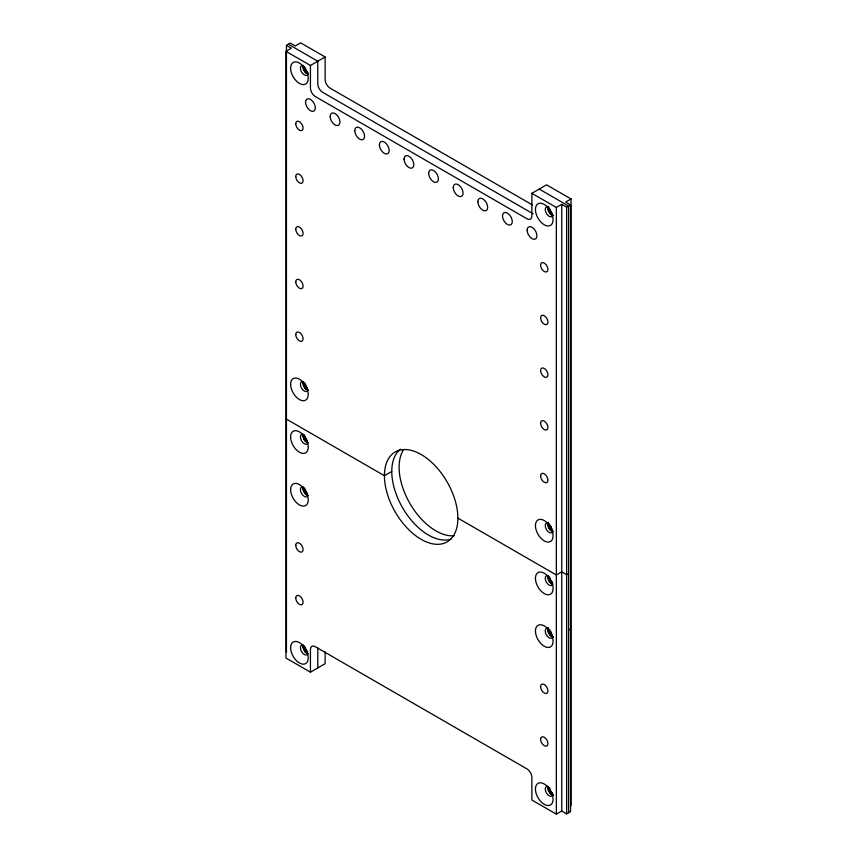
<?xml version="1.0" encoding="UTF-8"?>
<svg xmlns="http://www.w3.org/2000/svg" width="857" height="857" viewBox="0 0 857 857"><rect width="100%" height="100%" fill="white"/><g stroke="black" fill="none" stroke-linecap="round" stroke-linejoin="round"><path stroke-width="1.29" d="M549.594 629.349L550.205 632.295L552.454 635.026M304.449 66.482L305.413 70.36L308.102 72.727M304.449 382.608L305.124 385.95L307.299 388.5M549.283 523.959L549.958 527.301L552.144 529.862M304.471 487.837L305.124 491.318L307.417 493.943M304.471 645.899L305.124 649.381L307.417 652.006M303.239 435.495L304.524 439.652L307.738 442.587A5.346 3.085 60 0 1 305.788 441.462L303.753 438.313L303.303 434.874M303.41 645.567L303.346 647.624L305.788 652.209A5.346 3.085 60 0 0 307.738 653.345L304.524 650.409M303.303 645.621L303.453 647.571M304.535 434.82L304.878 438.066L307.299 441.194M286.442 652.091L286.442 45.4L290.362 43.129L295.258 45.957L300.646 42.85L325.124 56.991L325.124 79.605A6.92 3.996 60 0 0 330.02 88.089L532.411 204.93M325.124 651.716L325.124 663.682L310.438 672.167L285.949 658.037L285.949 51.334L291.337 48.217L286.442 45.4M285.949 51.334L310.438 65.464L325.124 56.991M310.438 65.464L310.438 88.089A6.92 3.996 60 0 0 315.333 96.562L526.98 218.76A6.92 3.996 60 0 0 531.876 215.932L531.876 193.318L546.562 184.833L571.051 198.963L571.051 805.666M531.876 193.318L556.354 207.448L561.742 204.341L566.638 207.169L570.558 204.909L570.558 811.6L566.638 813.871L561.742 811.043L556.354 814.15L531.876 800.01L531.876 777.395A6.92 3.996 60 0 0 526.98 768.911L315.333 646.724A6.92 3.996 60 0 0 310.438 649.552L310.438 672.167M571.051 198.963L565.663 202.081L570.558 204.909M391.778 471.468L384.429 475.71L285.949 418.859M568.598 573.558L566.638 574.693L561.742 571.865L556.354 574.972L457.884 518.121M568.598 630.099L570.558 628.974M288.402 44.264L317.786 61.222L317.786 83.847A6.92 3.996 60 0 0 322.682 92.32L533.161 213.854M539.214 189.076L568.598 206.034L568.598 812.736M305.092 652.123L307.32 653.409M552.251 635.305L549.958 632.67L549.251 629.724M552.251 793.368L549.958 790.732L549.251 787.787M552.497 213.554L551.683 212.922M552.497 529.68L549.851 525.994M552.497 582.364L550.301 579.825L549.583 576.997M552.144 213.736L550.248 211.711L549.273 208.894M552.144 582.546L549.958 579.985L549.251 577.157M552.454 793.089L550.494 790.925L549.583 787.969M303.346 382.758L305.006 387.878L307.738 389.903A5.346 3.085 60 0 1 305.788 388.778L303.753 385.629L303.239 382.811M303.614 490.225L305.006 493.246L307.738 495.282A5.346 3.085 60 0 1 305.788 494.146L303.753 490.997L303.239 488.179M307.245 71.913L304.867 67.939M307.245 388.039L304.781 383.497M307.245 440.723L304.867 436.749M307.192 493.364L304.813 489.133M307.192 651.427L304.813 647.196M305.895 388.724L304.942 387.61M305.895 494.093L304.942 492.989M548.191 208.658L549.787 212.847L552.572 215.128A5.346 3.085 60 0 1 550.623 214.004L548.084 208.712M305.788 72.652L303.753 69.503L303.239 66.685L304.524 70.842L307.738 73.777A5.346 3.085 60 0 1 305.788 72.652L304.835 71.538M548.351 526.262L550.237 529.551L552.572 531.254A5.346 3.085 60 0 1 550.623 530.129L549.262 528.373M548.084 577.522L549.787 581.657L552.572 583.949A5.346 3.085 60 0 1 550.623 582.814L549.262 581.067M548.18 629.488L549.369 633.698L552.572 636.633A5.346 3.085 60 0 1 550.623 635.508L548.587 632.359L548.073 629.541M548.191 788.215L549.787 792.404L552.572 794.696A5.346 3.085 60 0 1 550.623 793.571L548.084 788.269M550.623 214.004L549.68 212.89M550.623 530.129L549.68 529.015M550.623 582.814L549.68 581.71M550.623 635.508L549.68 634.394M305.788 441.462L304.835 440.348M550.623 793.571L549.68 792.457M305.788 652.209L304.835 651.106M551.297 212.515L549.616 208.722M551.126 528.426L550.205 527.173M551.019 633.848L550.205 632.541M551.126 633.794L549.883 631.834M550.697 527.794L549.883 526.466M305.863 439.127L305.156 437.745M305.863 649.874L305.049 648.545M305.756 439.18L305.049 437.798M305.371 649.252L305.756 649.927M551.105 526.423L551.383 526.969M551.094 631.77L551.383 632.348M548.994 527.644L548.073 524.163M548.994 580.328L548.191 577.468M304.064 649.777L303.517 648.342M549.701 525.416L549.583 524.302M548.287 525.48L548.18 524.109M303.453 489.508L303.346 488.126M566.638 207.169L566.638 813.871M561.742 204.341L561.742 811.043M556.354 207.448L556.354 814.15M317.786 647.967L317.786 667.924M454.21 535.764A51.934 29.984 60 0 1 410.364 504.259A51.934 29.984 60 0 1 403.379 449.871M450.857 539.224A51.934 29.984 60 0 1 401.965 506.68A51.934 29.984 60 0 1 400.369 449.175M552.936 531.244A5.538 3.203 60 0 1 546.38 529.497A5.538 3.203 60 0 1 548.137 522.941M553.558 531.533A5.538 3.203 60 0 1 548.834 528.083A5.538 3.203 60 0 1 548.201 522.256M308.102 389.892A5.538 3.203 60 0 1 301.546 388.135A5.538 3.203 60 0 1 303.303 381.579M307.781 390.085A5.538 3.203 60 0 1 302.982 381.772M552.936 215.128A5.538 3.203 60 0 1 548.469 215.835A5.538 3.203 60 0 1 545.245 209.119A5.538 3.203 60 0 1 549.155 207.244M553.558 215.407A5.538 3.203 60 0 1 548.834 211.958A5.538 3.203 60 0 1 548.201 206.13M308.102 73.766A5.538 3.203 60 0 1 301.546 72.009A5.538 3.203 60 0 1 303.303 65.464M307.781 73.959A5.538 3.203 60 0 1 302.982 65.646M308.102 653.334A5.538 3.203 60 0 1 301.546 651.577A5.538 3.203 60 0 1 303.303 645.021M307.781 653.516A5.538 3.203 60 0 1 302.982 645.203M552.936 794.685A5.538 3.203 60 0 1 546.38 792.929A5.538 3.203 60 0 1 548.137 786.372M553.558 794.964A5.538 3.203 60 0 1 549.219 792.125A5.538 3.203 60 0 1 547.816 786.565M552.936 636.622A5.538 3.203 60 0 1 546.38 634.866A5.538 3.203 60 0 1 548.137 628.31M553.558 636.901A5.538 3.203 60 0 1 548.834 633.452A5.538 3.203 60 0 1 548.201 627.635M552.936 583.938A5.538 3.203 60 0 1 546.38 582.182A5.538 3.203 60 0 1 548.137 575.625M552.615 584.12A5.538 3.203 60 0 1 547.816 575.808M308.102 495.271A5.538 3.203 60 0 1 301.546 493.514A5.538 3.203 60 0 1 303.303 486.958M307.781 495.453A5.538 3.203 60 0 1 302.982 487.14M308.102 442.587A5.538 3.203 60 0 1 301.546 440.83A5.538 3.203 60 0 1 303.303 434.274M307.781 442.769A5.538 3.203 60 0 1 302.982 434.456M535.443 525.63A12.469 7.199 60 0 0 548.662 542.074A12.469 7.199 60 0 0 548.662 524.452A12.469 7.199 60 0 0 535.443 525.63M384.429 475.71A51.934 29.984 60 0 0 439.512 544.249A51.934 29.984 60 0 0 439.512 470.793A51.934 29.984 60 0 0 384.429 475.71M290.609 384.279A12.469 7.199 60 0 0 303.828 400.722A12.469 7.199 60 0 0 303.828 383.1A12.469 7.199 60 0 0 290.609 384.279M290.609 68.153A12.469 7.199 60 0 0 303.828 84.597A12.469 7.199 60 0 0 303.828 66.975A12.469 7.199 60 0 0 290.609 68.153M540.585 317.851A5.196 2.999 60 0 0 546.091 324.707A5.196 2.999 60 0 0 546.091 317.358A5.196 2.999 60 0 0 540.585 317.851M295.751 334.562A5.196 2.999 60 0 0 301.257 341.407A5.196 2.999 60 0 0 301.257 334.069A5.196 2.999 60 0 0 295.751 334.562M295.751 123.804A5.196 2.999 60 0 0 301.257 130.66A5.196 2.999 60 0 0 301.257 123.312A5.196 2.999 60 0 0 295.751 123.804M502.491 215.932A6.92 3.996 60 0 0 509.84 225.07A6.92 3.996 60 0 0 509.84 215.278A6.92 3.996 60 0 0 502.491 215.932M404.022 159.081A6.92 3.996 60 0 0 411.36 168.208A6.92 3.996 60 0 0 411.36 158.416A6.92 3.996 60 0 0 404.022 159.081M305.542 102.219A6.92 3.996 60 0 0 312.88 111.356A6.92 3.996 60 0 0 312.88 101.565A6.92 3.996 60 0 0 305.542 102.219M379.394 144.865A6.92 3.996 60 0 0 386.743 154.003A6.92 3.996 60 0 0 386.743 144.201A6.92 3.996 60 0 0 379.394 144.865M477.874 201.716A6.92 3.996 60 0 0 485.223 210.854A6.92 3.996 60 0 0 485.223 201.063A6.92 3.996 60 0 0 477.874 201.716M295.751 281.867A5.196 2.999 60 0 0 301.257 288.723A5.196 2.999 60 0 0 301.257 281.375A5.196 2.999 60 0 0 295.751 281.867M540.585 370.535A5.196 2.999 60 0 0 546.091 377.391A5.196 2.999 60 0 0 546.091 370.042A5.196 2.999 60 0 0 540.585 370.535M540.585 265.167A5.196 2.999 60 0 0 546.091 272.012A5.196 2.999 60 0 0 546.091 264.674A5.196 2.999 60 0 0 540.585 265.167M540.585 475.914A5.196 2.999 60 0 0 546.091 482.77A5.196 2.999 60 0 0 546.091 475.421A5.196 2.999 60 0 0 540.585 475.914M295.751 176.499A5.196 2.999 60 0 0 301.257 183.344A5.196 2.999 60 0 0 301.257 176.006A5.196 2.999 60 0 0 295.751 176.499M527.119 230.147A6.92 3.996 60 0 0 534.457 239.285A6.92 3.996 60 0 0 534.457 229.494A6.92 3.996 60 0 0 527.119 230.147M428.639 173.285A6.92 3.996 60 0 0 435.977 182.423A6.92 3.996 60 0 0 435.977 172.632A6.92 3.996 60 0 0 428.639 173.285M330.159 116.434A6.92 3.996 60 0 0 337.508 125.572A6.92 3.996 60 0 0 337.508 115.781A6.92 3.996 60 0 0 330.159 116.434M354.777 130.65A6.92 3.996 60 0 0 362.125 139.787A6.92 3.996 60 0 0 362.125 129.996A6.92 3.996 60 0 0 354.777 130.65M453.257 187.501A6.92 3.996 60 0 0 460.605 196.639A6.92 3.996 60 0 0 460.605 186.847A6.92 3.996 60 0 0 453.257 187.501M295.751 229.183A5.196 2.999 60 0 0 301.257 236.039A5.196 2.999 60 0 0 301.257 228.69A5.196 2.999 60 0 0 295.751 229.183M540.585 423.229A5.196 2.999 60 0 0 546.091 430.075A5.196 2.999 60 0 0 546.091 422.737A5.196 2.999 60 0 0 540.585 423.229M535.443 209.504A12.469 7.199 60 0 0 548.662 225.959A12.469 7.199 60 0 0 548.662 208.326A12.469 7.199 60 0 0 535.443 209.504M290.609 647.71A12.469 7.199 60 0 0 303.828 664.164A12.469 7.199 60 0 0 303.828 646.532A12.469 7.199 60 0 0 290.609 647.71M535.443 789.072A12.469 7.199 60 0 0 548.662 805.516A12.469 7.199 60 0 0 548.662 787.883A12.469 7.199 60 0 0 535.443 789.072M535.443 578.314A12.469 7.199 60 0 0 548.662 594.769A12.469 7.199 60 0 0 548.662 577.136A12.469 7.199 60 0 0 535.443 578.314M290.609 436.963A12.469 7.199 60 0 0 303.828 453.407A12.469 7.199 60 0 0 303.828 435.785A12.469 7.199 60 0 0 290.609 436.963M540.585 739.345A5.196 2.999 60 0 0 546.091 746.201A5.196 2.999 60 0 0 546.091 738.863A5.196 2.999 60 0 0 540.585 739.345M295.751 545.309A5.196 2.999 60 0 0 301.257 552.165A5.196 2.999 60 0 0 301.257 544.816A5.196 2.999 60 0 0 295.751 545.309M540.585 686.661A5.196 2.999 60 0 0 546.091 693.517A5.196 2.999 60 0 0 546.091 686.168A5.196 2.999 60 0 0 540.585 686.661M295.751 597.993A5.196 2.999 60 0 0 301.257 604.849A5.196 2.999 60 0 0 301.257 597.5A5.196 2.999 60 0 0 295.751 597.993M290.609 489.647A12.469 7.199 60 0 0 303.828 506.101A12.469 7.199 60 0 0 303.828 488.469A12.469 7.199 60 0 0 290.609 489.647M535.443 631.009A12.469 7.199 60 0 0 548.662 647.453A12.469 7.199 60 0 0 548.662 629.831A12.469 7.199 60 0 0 535.443 631.009"/></g></svg>
